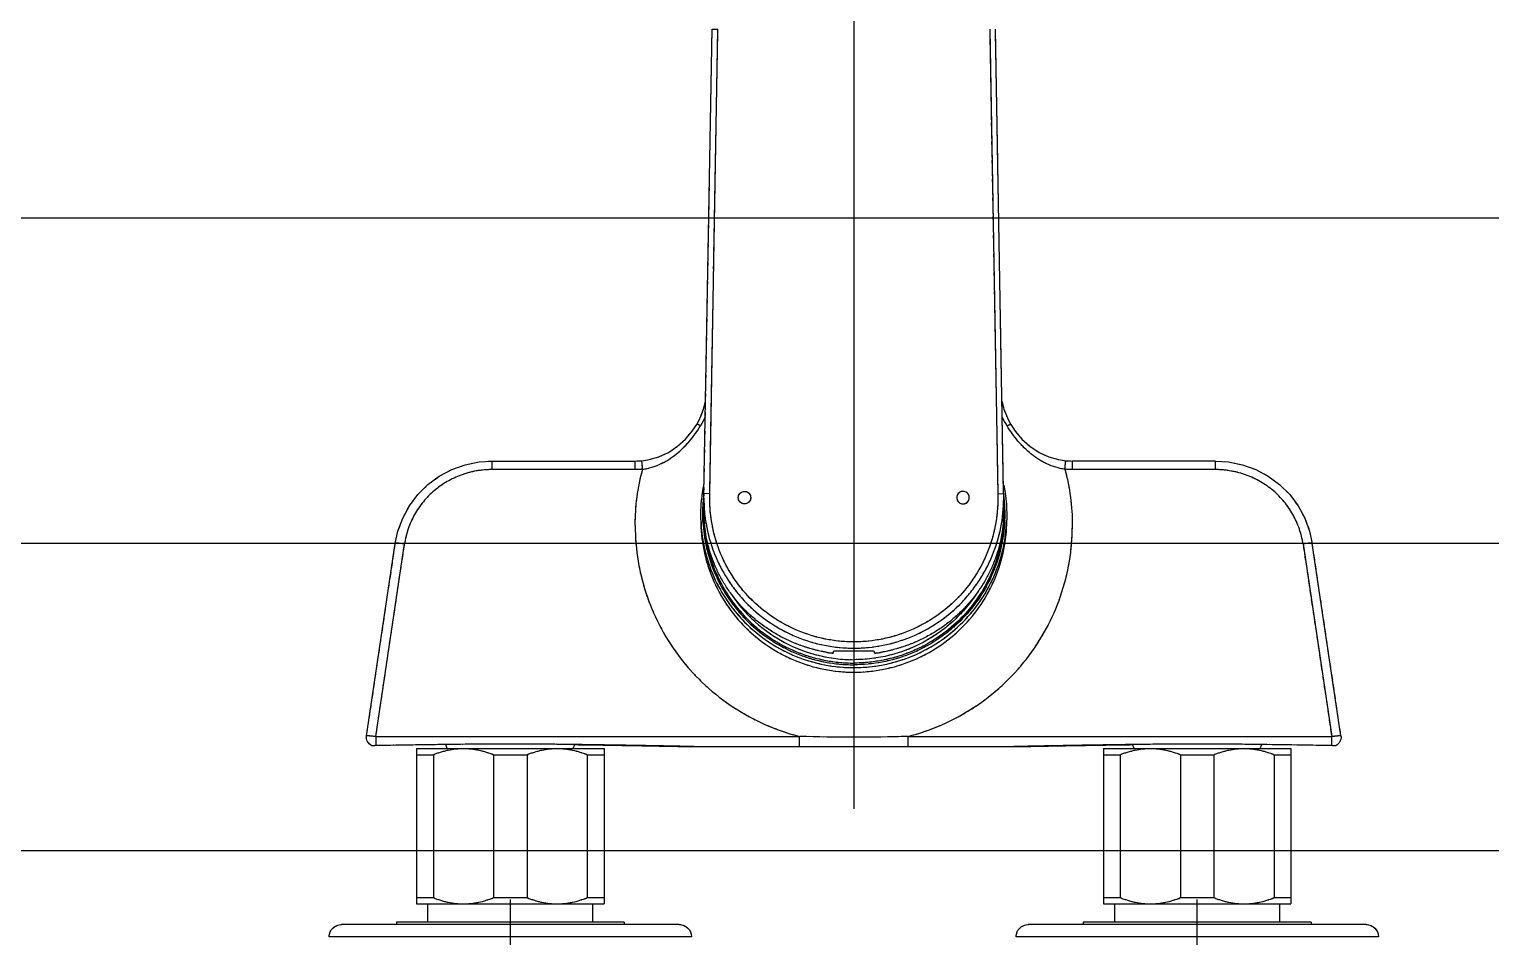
# Model space of a CAD drawing. Header units: millimetres. Extents: x 18456 to 179493, y -203649 to 469211.
# Drawn here: x 115042.1 to 115276.2, y 210078.6 to 210224 of the extents above; entities that cross this region are included whole.
import ezdxf

# ---------------------------------------------------------------- set-up
doc = ezdxf.new("R2010")
doc.units = ezdxf.units.MM
doc.linetypes.add('X-평면도(기본형)$0$HIDDENX2', pattern=[0.75, 0.5, -0.25])
doc.layers.add('X-평면도(기본형)$0$FUR', color=6, linetype='Continuous', true_color=0xff00ff)
doc.layers.add('X-평면도(기본형)$0$KITC', color=6, linetype='Continuous', true_color=0xff00ff)

# ---------------------------------------------------------------- blocks, each defined once
blk = doc.blocks.new('X-평면도(기본형)$0$SB1703 1500')
at = {"layer": 'X-평면도(기본형)$0$FUR', "color": 8, "true_color": 0x808080}
for p, q in [((38.04, 484.01), (38.04, 425.98)), ((40, 482.02), (40, 427.98)), ((70.23, 478.01), (101.06, 473.41)), ((68.66, 476.53), (70.14, 476.53)), ((70.14, 408.66), (70.14, 476.53)), ((100.97, 471.93), (70.14, 476.53)), ((40.4, 473.25), (40, 473.25)), ((40.4, 473.25), (40.4, 436.75)), ((40.4, 468.2), (43.31, 468.2)), ((43.31, 440), (43.31, 470)), ((68.21, 470), (43.31, 470)), ((44.31, 467.32), (44.31, 470)), ((67.21, 467.32), (67.21, 470)), ((68.21, 440), (68.21, 470)), ((67.21, 467.32), (44.31, 467.32)), ((68.21, 465.08), (68.84, 465.34)), ((44.31, 452.32), (44.31, 457.67)), ((67.21, 457.67), (44.31, 457.67)), ((67.21, 452.32), (67.21, 457.67)), ((112.88, 457.94), (114.25, 457.94)), ((112.88, 457.94), (112.88, 434.99)), ((114.25, 457.94), (114.25, 434.99)), ((67.21, 452.32), (44.31, 452.32)), ((68.21, 444.91), (68.84, 444.65)), ((67.21, 442.67), (44.31, 442.67)), ((44.31, 440), (44.31, 442.67)), ((67.21, 440), (67.21, 442.67)), ((40.4, 441.8), (43.31, 441.8)), ((68.21, 440), (43.31, 440)), ((40.4, 436.75), (40, 436.75)), ((114.25, 434.99), (112.88, 434.99)), ((68.51, 373.83), (68.51, 426.16)), ((108.25, 424), (106.17, 424)), ((108.24, 424.04), (108.22, 424.04)), ((108.25, 424.03), (108.24, 424.04)), ((108.28, 424.03), (108.25, 424.03)), ((108.34, 424.03), (108.28, 424.03)), ((108.36, 424.02), (108.34, 424.03)), ((109.01, 423.06), (109.04, 423.98)), ((109.04, 423.98), (183.45, 422.68)), ((183.43, 421.76), (109.01, 423.06)), ((70.14, 408.66), (68.51, 408.66)), ((83.72, 403.25), (83.53, 403.25)), ((81.62, 400.02), (81.62, 400)), ((81.62, 399.98), (81.62, 400)), ((83.53, 396.75), (83.72, 396.75)), ((68.51, 391.33), (70.14, 391.33)), ((70.14, 323.46), (70.14, 391.33)), ((109.01, 376.93), (183.43, 378.23)), ((109.01, 376.93), (109.04, 376.01)), ((109.04, 376.01), (183.45, 377.31)), ((183.45, 377.31), (183.43, 378.23)), ((108.25, 376), (106.17, 376)), ((108.24, 375.95), (108.22, 375.95)), ((108.25, 375.96), (108.24, 375.95)), ((108.28, 375.96), (108.25, 375.96)), ((38.04, 374.01), (38.04, 315.98)), ((40, 372.02), (40, 317.98)), ((40.4, 363.25), (40, 363.25)), ((40.4, 363.25), (40.4, 326.75)), ((112.88, 365), (114.25, 365)), ((112.88, 365), (112.88, 342.05)), ((114.25, 342.05), (114.25, 365)), ((40.4, 358.2), (43.31, 358.2)), ((43.31, 330), (43.31, 360)), ((68.21, 360), (43.31, 360)), ((44.31, 357.32), (44.31, 360)), ((67.21, 357.32), (67.21, 360)), ((68.21, 330), (68.21, 360)), ((67.21, 357.32), (44.31, 357.32)), ((68.21, 355.08), (68.84, 355.34)), ((44.31, 342.32), (44.31, 347.67)), ((67.21, 347.67), (44.31, 347.67)), ((67.21, 342.32), (67.21, 347.67)), ((67.21, 342.32), (44.31, 342.32)), ((114.25, 342.05), (112.88, 342.05)), ((68.21, 334.91), (68.84, 334.65)), ((44.31, 330), (44.31, 332.67)), ((67.21, 332.67), (44.31, 332.67)), ((67.21, 330), (67.21, 332.67)), ((40.4, 331.8), (43.31, 331.8)), ((68.21, 330), (43.31, 330)), ((70.14, 323.46), (100.97, 328.06)), ((40.4, 326.75), (40, 326.75)), ((70.23, 321.98), (101.06, 326.58)), ((70.14, 323.46), (68.66, 323.46))]:
    blk.add_line(p, q, dxfattribs=at)
at = {"layer": 'X-평면도(기본형)$0$FUR', "color": 8, "linetype": 'X-평면도(기본형)$0$HIDDENX2', "ltscale": 2, "true_color": 0x808080}
for p, q in [((38.04, 484.01), (38.04, 425.98)), ((40, 482.02), (40, 427.98)), ((70.23, 478.01), (101.06, 473.41)), ((68.66, 476.53), (70.14, 476.53)), ((70.14, 408.66), (70.14, 476.53)), ((100.97, 471.93), (70.14, 476.53)), ((40.4, 473.25), (40, 473.25)), ((40.4, 473.25), (40.4, 436.75)), ((40.4, 468.2), (43.31, 468.2)), ((43.31, 440), (43.31, 470)), ((68.21, 470), (43.31, 470)), ((44.31, 467.32), (44.31, 470)), ((67.21, 467.32), (67.21, 470)), ((68.21, 440), (68.21, 470)), ((67.21, 467.32), (44.31, 467.32)), ((68.21, 465.08), (68.84, 465.34)), ((44.31, 452.32), (44.31, 457.67)), ((67.21, 457.67), (44.31, 457.67)), ((67.21, 452.32), (67.21, 457.67)), ((112.88, 457.94), (112.88, 434.99)), ((112.88, 457.94), (114.25, 457.94)), ((114.25, 457.94), (114.25, 434.99)), ((-4, 455), (44, 455)), ((67.21, 452.32), (44.31, 452.32)), ((68.21, 444.91), (68.84, 444.65)), ((67.21, 442.67), (44.31, 442.67)), ((44.31, 440), (44.31, 442.67)), ((67.21, 440), (67.21, 442.67)), ((40.4, 441.8), (43.31, 441.8)), ((68.21, 440), (43.31, 440)), ((40.4, 436.75), (40, 436.75)), ((114.25, 434.99), (112.88, 434.99)), ((68.51, 373.83), (68.51, 426.16)), ((108.25, 424), (106.17, 424)), ((108.24, 424.04), (108.22, 424.04)), ((108.25, 424.03), (108.24, 424.04)), ((108.28, 424.03), (108.25, 424.03)), ((108.34, 424.03), (108.28, 424.03)), ((108.36, 424.02), (108.34, 424.03)), ((109.01, 423.06), (109.04, 423.98)), ((109.04, 423.98), (183.45, 422.68)), ((183.43, 421.76), (109.01, 423.06)), ((70.14, 408.66), (68.51, 408.66)), ((83.72, 403.25), (83.53, 403.25)), ((219, 400), (58.51, 400)), ((81.62, 400.02), (81.62, 400)), ((81.62, 399.98), (81.62, 400)), ((83.53, 396.75), (83.72, 396.75)), ((68.51, 391.33), (70.14, 391.33)), ((70.14, 323.46), (70.14, 391.33)), ((109.01, 376.93), (183.43, 378.23)), ((109.01, 376.93), (109.04, 376.01)), ((109.04, 376.01), (183.45, 377.31)), ((183.45, 377.31), (183.43, 378.23)), ((108.25, 376), (106.17, 376)), ((108.24, 375.95), (108.22, 375.95)), ((108.25, 375.96), (108.24, 375.95)), ((108.28, 375.96), (108.25, 375.96)), ((38.04, 374.01), (38.04, 315.98)), ((40, 372.02), (40, 317.98)), ((40.4, 363.25), (40, 363.25)), ((40.4, 363.25), (40.4, 326.75)), ((112.88, 365), (114.25, 365)), ((112.88, 365), (112.88, 342.05)), ((114.25, 342.05), (114.25, 365)), ((40.4, 358.2), (43.31, 358.2)), ((68.21, 360), (43.31, 360)), ((43.31, 330), (43.31, 360)), ((44.31, 357.32), (44.31, 360)), ((67.21, 357.32), (67.21, 360)), ((68.21, 330), (68.21, 360)), ((67.21, 357.32), (44.31, 357.32)), ((68.21, 355.08), (68.84, 355.34)), ((67.21, 347.67), (44.31, 347.67)), ((44.31, 342.32), (44.31, 347.67)), ((67.21, 342.32), (67.21, 347.67)), ((-4, 345), (44, 345)), ((67.21, 342.32), (44.31, 342.32)), ((114.25, 342.05), (112.88, 342.05)), ((68.21, 334.91), (68.84, 334.65)), ((67.21, 332.67), (44.31, 332.67)), ((44.31, 330), (44.31, 332.67)), ((67.21, 330), (67.21, 332.67)), ((40.4, 331.8), (43.31, 331.8)), ((68.21, 330), (43.31, 330)), ((70.14, 323.46), (100.97, 328.06)), ((40.4, 326.75), (40, 326.75)), ((70.23, 321.98), (101.06, 326.58)), ((70.14, 323.46), (68.66, 323.46))]:
    blk.add_line(p, q, dxfattribs=at)
at = {"layer": 'X-평면도(기본형)$0$FUR', "color": 1, "true_color": 0xff0000}
for p, q in [((-4, 455), (44, 455)), ((219, 400), (58.51, 400)), ((-4, 345), (44, 345))]:
    blk.add_line(p, q, dxfattribs=at)
at = {"layer": 'X-평면도(기본형)$0$FUR', "color": 8, "true_color": 0x808080}
for points in [[(114.25, 457.94), (114.12, 459.99), (113.66, 462.23), (112.89, 464.37), (111.82, 466.37), (110.47, 468.19), (108.88, 469.8), (107.08, 471.15), (105.1, 472.22), (103, 472.99), (101.06, 473.41)], [(114.3, 433.94), (114.28, 434.22), (114.26, 434.72), (114.25, 434.99)], [(120.12, 425.14), (119.05, 425.85), (117.77, 426.92), (116.61, 428.21), (115.64, 429.66), (114.92, 431.21), (114.48, 432.76), (114.3, 433.94)], [(123.82, 423.73), (122.56, 424.04), (121.17, 424.59), (120.12, 425.14)], [(114.3, 366.05), (114.48, 367.23), (114.92, 368.78), (115.64, 370.33), (116.61, 371.78), (117.77, 373.07), (119.05, 374.14), (120.12, 374.85)], [(120.12, 374.85), (121.17, 375.41), (122.56, 375.95), (123.82, 376.27)], [(114.25, 365), (114.26, 365.27), (114.28, 365.77), (114.3, 366.05)], [(101.06, 326.58), (103, 327), (105.1, 327.77), (107.08, 328.84), (108.88, 330.19), (110.47, 331.8), (111.82, 333.62), (112.89, 335.62), (113.66, 337.77), (114.12, 340), (114.25, 342.05)]]:
    blk.add_lwpolyline(points, dxfattribs=at)
at = {"layer": 'X-평면도(기본형)$0$FUR', "color": 8, "linetype": 'X-평면도(기본형)$0$HIDDENX2', "ltscale": 2, "true_color": 0x808080}
for points in [[(114.25, 457.94), (114.12, 459.99), (113.66, 462.23), (112.89, 464.37), (111.82, 466.37), (110.47, 468.19), (108.88, 469.8), (107.08, 471.15), (105.1, 472.22), (103, 472.99), (101.06, 473.41)], [(114.3, 433.94), (114.28, 434.22), (114.26, 434.72), (114.25, 434.99)], [(120.12, 425.14), (119.05, 425.85), (117.77, 426.92), (116.61, 428.21), (115.64, 429.66), (114.92, 431.21), (114.48, 432.76), (114.3, 433.94)], [(123.82, 423.73), (122.56, 424.04), (121.17, 424.59), (120.12, 425.14)], [(114.3, 366.05), (114.48, 367.23), (114.92, 368.78), (115.64, 370.33), (116.61, 371.78), (117.77, 373.07), (119.05, 374.14), (120.12, 374.85)], [(120.12, 374.85), (121.17, 375.41), (122.56, 375.95), (123.82, 376.27)], [(114.25, 365), (114.26, 365.27), (114.28, 365.77), (114.3, 366.05)], [(101.06, 326.58), (103, 327), (105.1, 327.77), (107.08, 328.84), (108.88, 330.19), (110.47, 331.8), (111.82, 333.62), (112.89, 335.62), (113.66, 337.77), (114.12, 340), (114.25, 342.05)]]:
    blk.add_lwpolyline(points, dxfattribs=at)
at = {"layer": 'X-평면도(기본형)$0$FUR', "color": 8, "true_color": 0x808080}
for centre, radius, start, end in [((38, 482.02), 2, 0, 88.8691), ((70.01, 476.53), 1.5, 81.535, 154.6019), ((103.92, 400.25), 34.74, 74.9548, 89.9993), ((125.99, 434.99), 13.1, 180.0024, 185.183), ((38, 427.98), 2, 271.1309, 0), ((105.84, 400.21), 23.82, 93.8842, 94.302), ((105.71, 400.16), 24.01, 88.879, 93.5398), ((105.84, 400.18), 23.86, 91.4654, 93.8837), ((106.15, 402), 21.99, 89.9408, 95.0087), ((105.57, 400.22), 24.27, 90.0005, 91.7183), ((105.84, 400.16), 23.88, 89.1961, 91.4655), ((105.56, 400.14), 24.35, 81.6637, 89.9935), ((105.71, 400.18), 23.99, 84.6353, 88.8787), ((105.84, 400.18), 23.86, 85.5445, 89.1964), ((105.71, 400.18), 23.99, 83.9839, 84.6337), ((108.27, 399.7), 24.29, 89.8188, 89.9821), ((108.27, 399.64), 24.35, 88.1849, 89.8181), ((105.7, 400.16), 24.01, 82.0366, 83.651), ((105.57, 400.19), 24.31, 78.633, 81.6583), ((129.24, 440.11), 18.16, 239.0607, 244.1807), ((346.78, 400), 276.78, 178.2057, 181.7943), ((105.84, 399.78), 23.82, 265.698, 266.1158), ((105.84, 399.81), 23.86, 266.1163, 268.5349), ((105.71, 399.83), 24.01, 266.4602, 271.1047), ((105.57, 399.77), 24.27, 268.2817, 269.9995), ((105.84, 399.84), 23.88, 268.5348, 270.7875), ((105.56, 399.85), 24.35, 270.0065, 278.3363), ((105.84, 399.81), 23.86, 270.7872, 274.4577), ((105.71, 399.81), 23.99, 271.1049, 275.3647), ((105.71, 399.81), 23.99, 275.3663, 276.0161), ((108.27, 400.29), 24.29, 270.0177, 270.1813), ((105.71, 399.82), 24, 276.1537, 276.3177), ((108.27, 400.35), 24.35, 270.1819, 271.8151), ((105.7, 399.83), 24.01, 276.3178, 277.9628), ((105.57, 399.81), 24.31, 278.3417, 281.367), ((129.39, 359.61), 18.46, 115.8632, 120.8969), ((38, 372.02), 2, 0, 88.8691), ((103.92, 399.74), 34.74, 270.0003, 285.0452), ((125.99, 365), 13.1, 174.817, 179.9976), ((70.01, 323.46), 1.5, 205.3981, 278.465), ((38, 317.98), 2, 271.1309, 0)]:
    blk.add_arc(centre, radius, start, end, dxfattribs=at)
at = {"layer": 'X-평면도(기본형)$0$FUR', "color": 8, "linetype": 'X-평면도(기본형)$0$HIDDENX2', "ltscale": 2, "true_color": 0x808080}
for centre, radius, start, end in [((38, 482.02), 2, 0, 88.8691), ((70.01, 476.53), 1.5, 81.535, 154.6019), ((103.92, 400.25), 34.74, 74.9548, 89.9993), ((125.99, 434.99), 13.1, 180.0024, 185.183), ((38, 427.98), 2, 271.1309, 0), ((105.84, 400.21), 23.82, 93.8842, 94.302), ((105.71, 400.16), 24.01, 88.879, 93.5398), ((105.84, 400.18), 23.86, 91.4654, 93.8837), ((106.15, 402), 21.99, 89.9408, 95.0087), ((105.57, 400.22), 24.27, 90.0005, 91.7183), ((105.84, 400.16), 23.88, 89.1961, 91.4655), ((105.56, 400.14), 24.35, 81.6637, 89.9935), ((105.71, 400.18), 23.99, 84.6353, 88.8787), ((105.84, 400.18), 23.86, 85.5445, 89.1964), ((105.71, 400.18), 23.99, 83.9839, 84.6337), ((108.27, 399.7), 24.29, 89.8188, 89.9821), ((108.27, 399.64), 24.35, 88.1849, 89.8181), ((105.7, 400.16), 24.01, 82.0366, 83.651), ((105.57, 400.19), 24.31, 78.633, 81.6583), ((129.24, 440.11), 18.16, 239.0607, 244.1807), ((346.78, 400), 276.78, 178.2057, 181.7943), ((105.84, 399.78), 23.82, 265.698, 266.1158), ((105.84, 399.81), 23.86, 266.1163, 268.5349), ((105.71, 399.83), 24.01, 266.4602, 271.1047), ((105.57, 399.77), 24.27, 268.2817, 269.9995), ((105.84, 399.84), 23.88, 268.5348, 270.7875), ((105.56, 399.85), 24.35, 270.0065, 278.3363), ((105.84, 399.81), 23.86, 270.7872, 274.4577), ((105.71, 399.81), 23.99, 271.1049, 275.3647), ((105.71, 399.81), 23.99, 275.3663, 276.0161), ((108.27, 400.29), 24.29, 270.0177, 270.1813), ((105.71, 399.82), 24, 276.1537, 276.3177), ((108.27, 400.35), 24.35, 270.1819, 271.8151), ((105.7, 399.83), 24.01, 276.3178, 277.9628), ((105.57, 399.81), 24.31, 278.3417, 281.367), ((129.39, 359.61), 18.46, 115.8632, 120.8969), ((38, 372.02), 2, 0, 88.8691), ((103.92, 399.74), 34.74, 270.0003, 285.0452), ((125.99, 365), 13.1, 174.817, 179.9976), ((70.01, 323.46), 1.5, 205.3981, 278.465), ((38, 317.98), 2, 271.1309, 0)]:
    blk.add_arc(centre, radius, start, end, dxfattribs=at)
for points, degree in [([(51.85, 400), (51.85, 565.65), (51.85, 731.31)], 2), ([(101.1, 400), (101.1, 524.77), (101.1, 624.55), (101.1, 724.32)], 3), ([(153.19, 400), (153.19, 531.33), (153.19, 662.66)], 2), ([(51.85, 68.69), (51.85, 234.35), (51.85, 400)], 2), ([(101.1, 75.68), (101.1, 175.45), (101.1, 275.23), (101.1, 400)], 3), ([(153.19, 137.34), (153.19, 268.67), (153.19, 400)], 2)]:
    blk.add_open_spline(points, degree=degree, dxfattribs=at)
at = {"layer": 'X-평면도(기본형)$0$FUR'}
for points in [[(51.85, 400), (51.85, 565.65), (51.85, 731.31)], [(51.85, 68.69), (51.85, 234.35), (51.85, 400)]]:
    blk.add_open_spline(points, degree=2, dxfattribs=at)
at = {"layer": 'X-평면도(기본형)$0$FUR', "color": 8, "true_color": 0x808080}
for points, degree in [([(101.1, 400), (101.1, 524.77), (101.1, 624.55), (101.1, 724.32)], 3), ([(153.19, 400), (153.19, 531.33), (153.19, 662.66)], 2), ([(101.1, 75.68), (101.1, 175.45), (101.1, 275.23), (101.1, 400)], 3), ([(153.19, 137.34), (153.19, 268.67), (153.19, 400)], 2)]:
    blk.add_open_spline(points, degree=degree, dxfattribs=at)
at = {"layer": 'X-평면도(기본형)$0$FUR', "color": 8, "linetype": 'X-평면도(기본형)$0$HIDDENX2', "ltscale": 2, "true_color": 0x808080}
for points, knots in [([(70.14, 476.53), (70.17, 476.71), (70.2, 476.99), (70.24, 477.33), (70.26, 477.56), (70.26, 477.74), (70.26, 477.88), (70.26, 477.96), (70.24, 478.01), (70.23, 478.01)], [0, 0, 0, 0, 0.568201, 0.824412, 1.049112, 1.233893, 1.372132, 1.459522, 1.497349, 1.497349, 1.497349, 1.497349]), ([(68.66, 476.53), (68.7, 474.4), (68.77, 470.16), (68.86, 463.79), (68.92, 457.42), (68.91, 451.05), (68.85, 445.74), (68.79, 441.5), (68.74, 438.31), (68.69, 435.13), (68.64, 432.48), (68.6, 430.36), (68.57, 428.77), (68.54, 427.44), (68.52, 426.52), (68.51, 426), (68.51, 425.75), (68.51, 425.63)], [0, 0, 0, 0, 6.367652, 12.737127, 19.107433, 25.477974, 31.848136, 35.032893, 38.217304, 41.401189, 44.584134, 46.174935, 47.764808, 49.352404, 50.143431, 50.53613, 50.903176, 50.903176, 50.903176, 50.903176]), ([(68.65, 477.17), (68.65, 477.17), (68.65, 477.15), (68.65, 477.11), (68.65, 477.05), (68.65, 476.97), (68.65, 476.88), (68.65, 476.73), (68.66, 476.61), (68.66, 476.53)], [0, 0, 0, 0, 0.015036, 0.0531775, 0.1131046, 0.1927089, 0.2891745, 0.3990522, 0.6432667, 0.6432667, 0.6432667, 0.6432667]), ([(101.06, 473.41), (101.07, 473.41), (101.08, 473.36), (101.09, 473.28), (101.09, 473.14), (101.08, 472.96), (101.07, 472.74), (101.03, 472.39), (100.99, 472.12), (100.97, 471.93)], [0, 0, 0, 0, 0.03786, 0.125256, 0.26348, 0.448233, 0.672908, 0.929106, 1.497331, 1.497331, 1.497331, 1.497331]), ([(100.97, 471.93), (101.79, 471.82), (103.42, 471.41), (105.7, 470.39), (107.78, 468.97), (109.57, 467.21), (111.01, 465.15), (112.07, 462.87), (112.73, 460.45), (112.88, 458.77), (112.88, 457.94)], [0, 0, 0, 0, 2.49441, 4.989949, 7.487258, 9.985633, 12.485828, 14.987538, 17.490604, 19.994407, 19.994407, 19.994407, 19.994407]), ([(43.31, 462.5), (43.31, 463.32), (43.49, 464.97), (44, 466.55), (44.31, 467.32)], [0, 0, 0, 0, 2.461421, 4.947491, 4.947491, 4.947491, 4.947491]), ([(68.21, 462.5), (68.21, 463.32), (68.02, 464.97), (67.52, 466.55), (67.21, 467.32)], [0, 0, 0, 0, 2.461421, 4.947491, 4.947491, 4.947491, 4.947491]), ([(44.31, 457.67), (44, 458.44), (43.49, 460.02), (43.31, 461.68), (43.31, 462.5)], [0, 0, 0, 0, 2.48607, 4.947491, 4.947491, 4.947491, 4.947491]), ([(67.21, 457.67), (67.52, 458.44), (68.02, 460.02), (68.21, 461.68), (68.21, 462.5)], [0, 0, 0, 0, 2.48607, 4.947491, 4.947491, 4.947491, 4.947491]), ([(43.31, 447.5), (43.31, 448.32), (43.49, 449.97), (44, 451.55), (44.31, 452.32)], [0, 0, 0, 0, 2.461421, 4.947491, 4.947491, 4.947491, 4.947491]), ([(68.21, 447.5), (68.21, 448.32), (68.02, 449.97), (67.52, 451.55), (67.21, 452.32)], [0, 0, 0, 0, 2.461421, 4.947491, 4.947491, 4.947491, 4.947491]), ([(44.31, 442.67), (44, 443.44), (43.49, 445.02), (43.31, 446.68), (43.31, 447.5)], [0, 0, 0, 0, 2.48607, 4.947491, 4.947491, 4.947491, 4.947491]), ([(67.21, 442.67), (67.52, 443.44), (68.02, 445.02), (68.21, 446.68), (68.21, 447.5)], [0, 0, 0, 0, 2.48607, 4.947491, 4.947491, 4.947491, 4.947491]), ([(68.51, 426.16), (68.51, 426.34), (68.52, 426.72), (68.53, 427.48), (68.55, 428.44), (68.57, 429.59), (68.6, 431.14), (68.64, 433.07), (68.69, 436.16), (68.76, 440.02), (68.8, 443.11), (68.82, 444.66)], [0, 0, 0, 0, 0.546987, 1.121473, 2.275907, 3.432581, 4.590168, 6.906656, 9.224058, 13.860197, 18.497289, 18.497289, 18.497289, 18.497289]), ([(70.14, 408.66), (70.61, 410.53), (71.87, 414.18), (74.63, 419.27), (78.18, 423.84), (82.44, 427.76), (87.27, 430.93), (92.56, 433.26), (98.16, 434.68), (102, 435), (103.92, 435)], [0, 0, 0, 0, 5.768758, 11.534609, 17.297288, 23.056356, 28.811926, 34.564486, 40.314695, 46.063974, 46.063974, 46.063974, 46.063974]), ([(112.94, 433.8), (113.03, 433.81), (113.2, 433.83), (113.46, 433.85), (113.69, 433.88), (113.9, 433.9), (114.04, 433.91), (114.14, 433.92), (114.2, 433.93), (114.24, 433.93), (114.27, 433.93), (114.29, 433.94), (114.3, 433.94), (114.3, 433.94)], [0, 0, 0, 0, 0.273217, 0.532826, 0.769475, 0.975368, 1.14335, 1.211288, 1.267678, 1.312067, 1.34408, 1.363394, 1.369953, 1.369953, 1.369953, 1.369953]), ([(112.94, 433.8), (113.07, 432.82), (113.66, 430.88), (115.29, 428.35), (117.41, 426.22), (119.05, 425.05), (119.91, 424.54)], [0, 0, 0, 0, 2.995234, 5.962575, 8.948624, 11.959552, 11.959552, 11.959552, 11.959552]), ([(104.83, 375.5), (103.24, 375.5), (100.04, 375.81), (95.43, 377.22), (91.19, 379.49), (87.46, 382.56), (84.41, 386.3), (82.14, 390.56), (80.74, 395.19), (80.27, 400), (80.74, 404.81), (82.14, 409.43), (84.41, 413.69), (87.46, 417.43), (91.19, 420.5), (95.43, 422.78), (100.04, 424.18), (103.24, 424.5), (104.83, 424.5)], [0, 0, 0, 0, 4.78487, 9.570829, 14.35947, 19.151397, 23.946887, 28.745668, 33.546969, 38.34963, 43.152292, 47.953593, 52.752373, 57.547863, 62.33979, 67.128432, 71.91439, 76.699261, 76.699261, 76.699261, 76.699261]), ([(81.16, 400), (81.16, 401.57), (81.46, 404.72), (82.81, 409.26), (84.99, 413.46), (87.94, 417.16), (91.54, 420.23), (95.66, 422.55), (100.14, 424.04), (103.27, 424.44), (104.84, 424.48)], [0, 0, 0, 0, 4.711864, 9.422158, 14.130232, 18.835149, 23.536638, 28.234907, 32.930521, 37.625297, 37.625297, 37.625297, 37.625297]), ([(104.22, 424.12), (102.72, 424.03), (99.71, 423.56), (95.42, 422.01), (91.49, 419.68), (88.06, 416.66), (85.26, 413.05), (83.19, 408.97), (81.91, 404.57), (81.62, 401.53), (81.62, 400.02)], [0, 0, 0, 0, 4.534468, 9.070496, 13.609024, 18.150638, 22.695488, 27.243318, 31.793162, 36.344534, 36.344534, 36.344534, 36.344534]), ([(104.05, 423.97), (102.56, 423.86), (99.6, 423.35), (95.39, 421.78), (91.54, 419.45), (88.18, 416.44), (85.44, 412.86), (83.42, 408.83), (82.17, 404.49), (81.89, 401.49), (81.89, 400)], [0, 0, 0, 0, 4.472305, 8.9462, 13.422582, 17.901999, 22.384578, 26.87006, 31.357491, 35.846385, 35.846385, 35.846385, 35.846385]), ([(84.28, 400), (84.28, 401.56), (84.59, 404.71), (85.95, 409.24), (88.18, 413.42), (90.68, 416.48), (93.02, 418.58), (94.91, 419.99), (96.93, 421.2), (99.78, 422.54), (103.56, 423.69), (106.7, 424), (108.27, 424)], [0, 0, 0, 0, 4.701618, 9.409184, 14.122014, 18.814818, 21.173466, 23.537071, 25.884742, 28.237034, 32.95025, 37.657437, 37.657437, 37.657437, 37.657437]), ([(119.91, 424.54), (119.95, 424.62), (120.01, 424.76), (120.09, 424.94), (120.12, 425.05), (120.13, 425.13), (120.12, 425.14)], [0, 0, 0, 0, 0.2622174, 0.4622496, 0.590226, 0.6459587, 0.6459587, 0.6459587, 0.6459587]), ([(109.01, 423.06), (107.48, 423.1), (104.39, 422.9), (99.91, 421.67), (95.78, 419.57), (92.14, 416.69), (89.17, 413.12), (86.97, 409.04), (85.59, 404.61), (85.28, 401.53), (85.28, 400)], [0, 0, 0, 0, 4.611134, 9.220934, 13.829251, 18.436203, 23.042808, 27.650462, 32.259919, 36.870755, 36.870755, 36.870755, 36.870755]), ([(92.82, 419.55), (91.23, 418.48), (88.31, 415.94), (84.98, 411.19), (82.9, 405.77), (82.43, 401.91), (82.43, 400)], [0, 0, 0, 0, 5.741803, 11.488886, 17.240286, 22.994386, 22.994386, 22.994386, 22.994386]), ([(107.39, 417.5), (107.39, 417.61), (107.43, 417.84), (107.61, 418.15), (107.88, 418.38), (108.21, 418.5), (108.57, 418.5), (108.9, 418.38), (109.18, 418.15), (109.36, 417.85), (109.4, 417.61), (109.4, 417.5)], [0, 0, 0, 0, 0.345337, 0.690586, 1.037828, 1.384687, 1.734468, 2.084365, 2.433608, 2.784478, 3.131433, 3.131433, 3.131433, 3.131433]), ([(109.4, 417.5), (109.4, 417.38), (109.36, 417.15), (109.19, 416.84), (108.92, 416.61), (108.58, 416.49), (108.23, 416.49), (107.89, 416.61), (107.61, 416.84), (107.44, 417.15), (107.39, 417.38), (107.39, 417.5)], [0, 0, 0, 0, 0.344508, 0.689833, 1.037431, 1.384595, 1.734579, 2.084673, 2.434118, 2.785047, 3.131431, 3.131431, 3.131431, 3.131431]), ([(83.53, 403.25), (83.52, 403.25), (83.51, 403.28), (83.5, 403.33), (83.5, 403.42), (83.5, 403.59), (83.53, 403.87), (83.56, 404.11), (83.58, 404.25)], [0, 0, 0, 0, 0.024284, 0.079277, 0.167332, 0.286884, 0.609654, 1.01224, 1.01224, 1.01224, 1.01224]), ([(83.72, 403.25), (83.75, 403.25), (83.77, 403.18), (83.79, 403.1), (83.81, 402.93), (83.81, 402.66), (83.81, 402.26), (83.8, 401.78), (83.79, 401.22), (83.79, 400.62), (83.78, 400.21), (83.78, 400)], [0, 0, 0, 0, 0.078212, 0.157623, 0.265932, 0.566544, 0.970327, 1.46228, 2.023808, 2.634077, 3.268556, 3.268556, 3.268556, 3.268556]), ([(104.84, 375.51), (103.27, 375.55), (100.14, 375.95), (95.66, 377.44), (91.54, 379.76), (87.94, 382.83), (84.99, 386.53), (82.81, 390.73), (81.46, 395.28), (81.16, 398.42), (81.16, 400)], [0, 0, 0, 0, 4.694775, 9.39039, 14.088659, 18.790148, 23.495065, 28.203139, 32.913433, 37.625297, 37.625297, 37.625297, 37.625297]), ([(104.22, 375.87), (102.72, 375.96), (99.71, 376.43), (95.42, 377.98), (91.49, 380.31), (88.06, 383.33), (85.26, 386.95), (83.19, 391.02), (81.91, 395.42), (81.62, 398.46), (81.62, 399.98)], [0, 0, 0, 0, 4.534468, 9.070496, 13.609024, 18.150638, 22.695488, 27.243318, 31.793162, 36.344534, 36.344534, 36.344534, 36.344534]), ([(104.05, 376.02), (102.56, 376.13), (99.6, 376.64), (95.39, 378.21), (91.54, 380.54), (88.18, 383.55), (85.44, 387.13), (83.42, 391.16), (82.17, 395.5), (81.89, 398.5), (81.89, 400)], [0, 0, 0, 0, 4.472305, 8.9462, 13.422582, 17.901999, 22.384578, 26.87006, 31.357491, 35.846385, 35.846385, 35.846385, 35.846385]), ([(92.85, 380.42), (91.26, 381.49), (88.33, 384.03), (84.99, 388.79), (82.9, 394.22), (82.43, 398.07), (82.43, 400)], [0, 0, 0, 0, 5.752066, 11.509432, 17.271137, 23.035554, 23.035554, 23.035554, 23.035554]), ([(83.78, 400), (83.78, 399.78), (83.79, 399.37), (83.79, 398.77), (83.8, 398.21), (83.81, 397.73), (83.81, 397.33), (83.81, 397.06), (83.79, 396.89), (83.77, 396.81), (83.75, 396.75), (83.72, 396.75)], [0, 0, 0, 0, 0.634492, 1.244718, 1.806206, 2.298207, 2.702059, 3.002558, 3.110803, 3.19023, 3.268525, 3.268525, 3.268525, 3.268525]), ([(108.27, 376), (106.7, 375.99), (103.56, 376.3), (99.78, 377.45), (96.93, 378.79), (94.91, 380), (93.02, 381.41), (90.68, 383.52), (88.18, 386.57), (85.95, 390.75), (84.59, 395.28), (84.28, 398.43), (84.28, 400)], [0, 0, 0, 0, 4.707177, 9.420384, 11.77267, 14.120337, 16.483938, 18.842581, 23.535376, 28.248196, 32.955753, 37.657362, 37.657362, 37.657362, 37.657362]), ([(85.28, 400), (85.28, 398.46), (85.59, 395.38), (86.97, 390.95), (89.17, 386.87), (92.14, 383.3), (95.78, 380.42), (99.91, 378.32), (104.39, 377.09), (107.48, 376.89), (109.01, 376.93)], [0, 0, 0, 0, 4.611034, 9.220656, 13.828342, 18.434968, 23.041851, 27.650181, 32.259932, 36.871018, 36.871018, 36.871018, 36.871018]), ([(83.5, 396.66), (83.5, 396.69), (83.51, 396.71), (83.52, 396.75), (83.53, 396.75)], [0, 0, 0, 0, 0.06102711, 0.0873957, 0.0873957, 0.0873957, 0.0873957]), ([(83.58, 395.75), (83.55, 395.93), (83.52, 396.19), (83.5, 396.5), (83.5, 396.62), (83.5, 396.66)], [0, 0, 0, 0, 0.5674871, 0.7786588, 0.9245816, 0.9245816, 0.9245816, 0.9245816]), ([(103.92, 365), (102, 365), (98.16, 365.31), (92.56, 366.74), (87.27, 369.06), (82.44, 372.23), (78.18, 376.15), (74.63, 380.72), (71.87, 385.81), (70.61, 389.47), (70.14, 391.33)], [0, 0, 0, 0, 5.749252, 11.499433, 17.251966, 23.007508, 28.76655, 34.529201, 40.295025, 46.063755, 46.063755, 46.063755, 46.063755]), ([(109.4, 382.5), (109.4, 382.61), (109.36, 382.84), (109.19, 383.15), (108.92, 383.38), (108.58, 383.5), (108.23, 383.5), (107.89, 383.38), (107.61, 383.15), (107.44, 382.85), (107.39, 382.61), (107.39, 382.5)], [0, 0, 0, 0, 0.344508, 0.689833, 1.037431, 1.384595, 1.734579, 2.084673, 2.434118, 2.785047, 3.131431, 3.131431, 3.131431, 3.131431]), ([(107.39, 382.5), (107.39, 382.38), (107.43, 382.15), (107.61, 381.84), (107.88, 381.61), (108.21, 381.49), (108.57, 381.49), (108.9, 381.61), (109.18, 381.84), (109.36, 382.15), (109.4, 382.38), (109.4, 382.5)], [0, 0, 0, 0, 0.345337, 0.690586, 1.037828, 1.384687, 1.734468, 2.084365, 2.433608, 2.784478, 3.131433, 3.131433, 3.131433, 3.131433]), ([(106.17, 376), (106, 376), (105.35, 376), (104.7, 376.04), (104.23, 376.08)], [0, 0, 0, 0, 0.502821, 1.9451, 1.9451, 1.9451, 1.9451]), ([(112.94, 366.19), (113.07, 367.18), (113.66, 369.11), (115.29, 371.64), (117.41, 373.77), (119.05, 374.94), (119.91, 375.45)], [0, 0, 0, 0, 2.995246, 5.962586, 8.94863, 11.959552, 11.959552, 11.959552, 11.959552]), ([(119.91, 375.45), (119.95, 375.37), (120.01, 375.24), (120.09, 375.05), (120.12, 374.94), (120.13, 374.86), (120.12, 374.85)], [0, 0, 0, 0, 0.2622116, 0.4622427, 0.590226, 0.6459699, 0.6459699, 0.6459699, 0.6459699]), ([(68.51, 374.36), (68.51, 374.24), (68.51, 373.99), (68.52, 373.47), (68.54, 372.55), (68.57, 371.22), (68.6, 369.63), (68.64, 367.51), (68.69, 364.86), (68.74, 361.68), (68.79, 358.49), (68.85, 354.25), (68.91, 348.94), (68.92, 342.57), (68.86, 336.2), (68.77, 329.83), (68.7, 325.59), (68.66, 323.46)], [0, 0, 0, 0, 0.36707, 0.759769, 1.550796, 3.138391, 4.728263, 6.319064, 9.502007, 12.68589, 15.8703, 19.055056, 25.425214, 31.795752, 38.166055, 44.535527, 50.903176, 50.903176, 50.903176, 50.903176]), ([(68.82, 355.33), (68.8, 356.88), (68.76, 359.97), (68.69, 363.83), (68.64, 366.92), (68.6, 368.85), (68.57, 370.4), (68.55, 371.55), (68.53, 372.51), (68.52, 373.27), (68.51, 373.65), (68.51, 373.83)], [0, 0, 0, 0, 4.637095, 9.273237, 11.590641, 13.907131, 15.064719, 16.221394, 17.375828, 17.950315, 18.497285, 18.497285, 18.497285, 18.497285]), ([(112.94, 366.19), (113.03, 366.18), (113.2, 366.16), (113.46, 366.14), (113.69, 366.12), (113.9, 366.1), (114.04, 366.08), (114.14, 366.07), (114.2, 366.07), (114.24, 366.06), (114.27, 366.06), (114.29, 366.05), (114.3, 366.05), (114.3, 366.05)], [0, 0, 0, 0, 0.273217, 0.532826, 0.769475, 0.975368, 1.14335, 1.211288, 1.267677, 1.312067, 1.34408, 1.363393, 1.369953, 1.369953, 1.369953, 1.369953]), ([(43.31, 352.5), (43.31, 353.32), (43.49, 354.97), (44, 356.55), (44.31, 357.32)], [0, 0, 0, 0, 2.461421, 4.947491, 4.947491, 4.947491, 4.947491]), ([(68.21, 352.5), (68.21, 353.32), (68.02, 354.97), (67.52, 356.55), (67.21, 357.32)], [0, 0, 0, 0, 2.461421, 4.947491, 4.947491, 4.947491, 4.947491]), ([(44.31, 347.67), (44, 348.44), (43.49, 350.02), (43.31, 351.68), (43.31, 352.5)], [0, 0, 0, 0, 2.48607, 4.947491, 4.947491, 4.947491, 4.947491]), ([(67.21, 347.67), (67.52, 348.44), (68.02, 350.02), (68.21, 351.68), (68.21, 352.5)], [0, 0, 0, 0, 2.48607, 4.947491, 4.947491, 4.947491, 4.947491]), ([(43.31, 337.5), (43.31, 338.32), (43.49, 339.97), (44, 341.55), (44.31, 342.32)], [0, 0, 0, 0, 2.461421, 4.947491, 4.947491, 4.947491, 4.947491]), ([(68.21, 337.5), (68.21, 338.32), (68.02, 339.97), (67.52, 341.55), (67.21, 342.32)], [0, 0, 0, 0, 2.461421, 4.947491, 4.947491, 4.947491, 4.947491]), ([(112.88, 342.05), (112.88, 341.22), (112.74, 339.54), (112.08, 337.11), (111.02, 334.84), (109.57, 332.78), (107.78, 331.02), (105.71, 329.6), (103.42, 328.58), (101.79, 328.18), (100.97, 328.06)], [0, 0, 0, 0, 2.5041, 5.007538, 7.509948, 10.010882, 12.510105, 15.007653, 17.503712, 19.998708, 19.998708, 19.998708, 19.998708]), ([(44.31, 332.67), (44, 333.44), (43.49, 335.02), (43.31, 336.68), (43.31, 337.5)], [0, 0, 0, 0, 2.48607, 4.947491, 4.947491, 4.947491, 4.947491]), ([(67.21, 332.67), (67.52, 333.44), (68.02, 335.02), (68.21, 336.68), (68.21, 337.5)], [0, 0, 0, 0, 2.48607, 4.947491, 4.947491, 4.947491, 4.947491]), ([(100.97, 328.06), (100.99, 327.87), (101.03, 327.6), (101.07, 327.25), (101.08, 327.03), (101.09, 326.85), (101.09, 326.71), (101.08, 326.63), (101.07, 326.58), (101.06, 326.58)], [0, 0, 0, 0, 0.568084, 0.824225, 1.048911, 1.233719, 1.372005, 1.459451, 1.497328, 1.497328, 1.497328, 1.497328]), ([(68.66, 323.46), (68.66, 323.38), (68.65, 323.26), (68.65, 323.11), (68.65, 323.02), (68.65, 322.94), (68.65, 322.88), (68.65, 322.84), (68.65, 322.83), (68.65, 322.82)], [0, 0, 0, 0, 0.2442193, 0.3540981, 0.4505641, 0.5301677, 0.5900933, 0.628233, 0.6432671, 0.6432671, 0.6432671, 0.6432671]), ([(70.23, 321.98), (70.24, 321.98), (70.26, 322.03), (70.26, 322.11), (70.26, 322.25), (70.26, 322.43), (70.24, 322.66), (70.2, 323), (70.17, 323.28), (70.14, 323.46)], [0, 0, 0, 0, 0.037828, 0.125217, 0.263457, 0.448237, 0.672937, 0.929148, 1.497349, 1.497349, 1.497349, 1.497349])]:
    blk.add_open_spline(points, degree=3, knots=knots, dxfattribs=at)
at = {"layer": 'X-평면도(기본형)$0$FUR', "color": 8, "true_color": 0x808080}
for points, knots in [([(70.14, 476.53), (70.17, 476.71), (70.2, 476.99), (70.24, 477.33), (70.26, 477.56), (70.26, 477.74), (70.26, 477.88), (70.26, 477.96), (70.24, 478.01), (70.23, 478.01)], [0, 0, 0, 0, 0.568201, 0.824412, 1.049112, 1.233893, 1.372132, 1.459522, 1.497349, 1.497349, 1.497349, 1.497349]), ([(68.66, 476.53), (68.7, 474.4), (68.77, 470.16), (68.86, 463.79), (68.92, 457.42), (68.91, 451.05), (68.85, 445.74), (68.79, 441.5), (68.74, 438.31), (68.69, 435.13), (68.64, 432.48), (68.6, 430.36), (68.57, 428.77), (68.54, 427.44), (68.52, 426.52), (68.51, 426), (68.51, 425.75), (68.51, 425.63)], [0, 0, 0, 0, 6.367652, 12.737127, 19.107433, 25.477974, 31.848136, 35.032893, 38.217304, 41.401189, 44.584134, 46.174935, 47.764808, 49.352404, 50.143431, 50.53613, 50.903176, 50.903176, 50.903176, 50.903176]), ([(68.65, 477.17), (68.65, 477.17), (68.65, 477.15), (68.65, 477.11), (68.65, 477.05), (68.65, 476.97), (68.65, 476.88), (68.65, 476.73), (68.66, 476.61), (68.66, 476.53)], [0, 0, 0, 0, 0.015036, 0.0531775, 0.1131046, 0.1927089, 0.2891745, 0.3990522, 0.6432667, 0.6432667, 0.6432667, 0.6432667]), ([(101.06, 473.41), (101.07, 473.41), (101.08, 473.36), (101.09, 473.28), (101.09, 473.14), (101.08, 472.96), (101.07, 472.74), (101.03, 472.39), (100.99, 472.12), (100.97, 471.93)], [0, 0, 0, 0, 0.03786, 0.125256, 0.26348, 0.448233, 0.672908, 0.929106, 1.497331, 1.497331, 1.497331, 1.497331]), ([(100.97, 471.93), (101.79, 471.82), (103.42, 471.41), (105.7, 470.39), (107.78, 468.97), (109.57, 467.21), (111.01, 465.15), (112.07, 462.87), (112.73, 460.45), (112.88, 458.77), (112.88, 457.94)], [0, 0, 0, 0, 2.49441, 4.989949, 7.487258, 9.985633, 12.485828, 14.987538, 17.490604, 19.994407, 19.994407, 19.994407, 19.994407]), ([(43.31, 462.5), (43.31, 463.32), (43.49, 464.97), (44, 466.55), (44.31, 467.32)], [0, 0, 0, 0, 2.461421, 4.947491, 4.947491, 4.947491, 4.947491]), ([(68.21, 462.5), (68.21, 463.32), (68.02, 464.97), (67.52, 466.55), (67.21, 467.32)], [0, 0, 0, 0, 2.461421, 4.947491, 4.947491, 4.947491, 4.947491]), ([(44.31, 457.67), (44, 458.44), (43.49, 460.02), (43.31, 461.68), (43.31, 462.5)], [0, 0, 0, 0, 2.48607, 4.947491, 4.947491, 4.947491, 4.947491]), ([(67.21, 457.67), (67.52, 458.44), (68.02, 460.02), (68.21, 461.68), (68.21, 462.5)], [0, 0, 0, 0, 2.48607, 4.947491, 4.947491, 4.947491, 4.947491]), ([(43.31, 447.5), (43.31, 448.32), (43.49, 449.97), (44, 451.55), (44.31, 452.32)], [0, 0, 0, 0, 2.461421, 4.947491, 4.947491, 4.947491, 4.947491]), ([(68.21, 447.5), (68.21, 448.32), (68.02, 449.97), (67.52, 451.55), (67.21, 452.32)], [0, 0, 0, 0, 2.461421, 4.947491, 4.947491, 4.947491, 4.947491]), ([(44.31, 442.67), (44, 443.44), (43.49, 445.02), (43.31, 446.68), (43.31, 447.5)], [0, 0, 0, 0, 2.48607, 4.947491, 4.947491, 4.947491, 4.947491]), ([(67.21, 442.67), (67.52, 443.44), (68.02, 445.02), (68.21, 446.68), (68.21, 447.5)], [0, 0, 0, 0, 2.48607, 4.947491, 4.947491, 4.947491, 4.947491]), ([(68.51, 426.16), (68.51, 426.34), (68.52, 426.72), (68.53, 427.48), (68.55, 428.44), (68.57, 429.59), (68.6, 431.14), (68.64, 433.07), (68.69, 436.16), (68.76, 440.02), (68.8, 443.11), (68.82, 444.66)], [0, 0, 0, 0, 0.546987, 1.121473, 2.275907, 3.432581, 4.590168, 6.906656, 9.224058, 13.860197, 18.497289, 18.497289, 18.497289, 18.497289]), ([(70.14, 408.66), (70.61, 410.53), (71.87, 414.18), (74.63, 419.27), (78.18, 423.84), (82.44, 427.76), (87.27, 430.93), (92.56, 433.26), (98.16, 434.68), (102, 435), (103.92, 435)], [0, 0, 0, 0, 5.768758, 11.534609, 17.297288, 23.056356, 28.811926, 34.564486, 40.314695, 46.063974, 46.063974, 46.063974, 46.063974]), ([(112.94, 433.8), (113.03, 433.81), (113.2, 433.83), (113.46, 433.85), (113.69, 433.88), (113.9, 433.9), (114.04, 433.91), (114.14, 433.92), (114.2, 433.93), (114.24, 433.93), (114.27, 433.93), (114.29, 433.94), (114.3, 433.94), (114.3, 433.94)], [0, 0, 0, 0, 0.273217, 0.532826, 0.769475, 0.975368, 1.14335, 1.211288, 1.267678, 1.312067, 1.34408, 1.363394, 1.369953, 1.369953, 1.369953, 1.369953]), ([(112.94, 433.8), (113.07, 432.82), (113.66, 430.88), (115.29, 428.35), (117.41, 426.22), (119.05, 425.05), (119.91, 424.54)], [0, 0, 0, 0, 2.995234, 5.962575, 8.948624, 11.959552, 11.959552, 11.959552, 11.959552]), ([(104.83, 375.5), (103.24, 375.5), (100.04, 375.81), (95.43, 377.22), (91.19, 379.49), (87.46, 382.56), (84.41, 386.3), (82.14, 390.56), (80.74, 395.19), (80.27, 400), (80.74, 404.81), (82.14, 409.43), (84.41, 413.69), (87.46, 417.43), (91.19, 420.5), (95.43, 422.78), (100.04, 424.18), (103.24, 424.5), (104.83, 424.5)], [0, 0, 0, 0, 4.78487, 9.570829, 14.35947, 19.151397, 23.946887, 28.745668, 33.546969, 38.34963, 43.152292, 47.953593, 52.752373, 57.547863, 62.33979, 67.128432, 71.91439, 76.699261, 76.699261, 76.699261, 76.699261]), ([(81.16, 400), (81.16, 401.57), (81.46, 404.72), (82.81, 409.26), (84.99, 413.46), (87.94, 417.16), (91.54, 420.23), (95.66, 422.55), (100.14, 424.04), (103.27, 424.44), (104.84, 424.48)], [0, 0, 0, 0, 4.711864, 9.422158, 14.130232, 18.835149, 23.536638, 28.234907, 32.930521, 37.625297, 37.625297, 37.625297, 37.625297]), ([(104.22, 424.12), (102.72, 424.03), (99.71, 423.56), (95.42, 422.01), (91.49, 419.68), (88.06, 416.66), (85.26, 413.05), (83.19, 408.97), (81.91, 404.57), (81.62, 401.53), (81.62, 400.02)], [0, 0, 0, 0, 4.534468, 9.070496, 13.609024, 18.150638, 22.695488, 27.243318, 31.793162, 36.344534, 36.344534, 36.344534, 36.344534]), ([(104.05, 423.97), (102.56, 423.86), (99.6, 423.35), (95.39, 421.78), (91.54, 419.45), (88.18, 416.44), (85.44, 412.86), (83.42, 408.83), (82.17, 404.49), (81.89, 401.49), (81.89, 400)], [0, 0, 0, 0, 4.472305, 8.9462, 13.422582, 17.901999, 22.384578, 26.87006, 31.357491, 35.846385, 35.846385, 35.846385, 35.846385]), ([(84.28, 400), (84.28, 401.56), (84.59, 404.71), (85.95, 409.24), (88.18, 413.42), (90.68, 416.48), (93.02, 418.58), (94.91, 419.99), (96.93, 421.2), (99.78, 422.54), (103.56, 423.69), (106.7, 424), (108.27, 424)], [0, 0, 0, 0, 4.701618, 9.409184, 14.122014, 18.814818, 21.173466, 23.537071, 25.884742, 28.237034, 32.95025, 37.657437, 37.657437, 37.657437, 37.657437]), ([(119.91, 424.54), (119.95, 424.62), (120.01, 424.76), (120.09, 424.94), (120.12, 425.05), (120.13, 425.13), (120.12, 425.14)], [0, 0, 0, 0, 0.2622174, 0.4622496, 0.590226, 0.6459587, 0.6459587, 0.6459587, 0.6459587]), ([(109.01, 423.06), (107.48, 423.1), (104.39, 422.9), (99.91, 421.67), (95.78, 419.57), (92.14, 416.69), (89.17, 413.12), (86.97, 409.04), (85.59, 404.61), (85.28, 401.53), (85.28, 400)], [0, 0, 0, 0, 4.611134, 9.220934, 13.829251, 18.436203, 23.042808, 27.650462, 32.259919, 36.870755, 36.870755, 36.870755, 36.870755]), ([(92.82, 419.55), (91.23, 418.48), (88.31, 415.94), (84.98, 411.19), (82.9, 405.77), (82.43, 401.91), (82.43, 400)], [0, 0, 0, 0, 5.741803, 11.488886, 17.240286, 22.994386, 22.994386, 22.994386, 22.994386]), ([(107.39, 417.5), (107.39, 417.61), (107.43, 417.84), (107.61, 418.15), (107.88, 418.38), (108.21, 418.5), (108.57, 418.5), (108.9, 418.38), (109.18, 418.15), (109.36, 417.85), (109.4, 417.61), (109.4, 417.5)], [0, 0, 0, 0, 0.345337, 0.690586, 1.037828, 1.384687, 1.734468, 2.084365, 2.433608, 2.784478, 3.131433, 3.131433, 3.131433, 3.131433]), ([(109.4, 417.5), (109.4, 417.38), (109.36, 417.15), (109.19, 416.84), (108.92, 416.61), (108.58, 416.49), (108.23, 416.49), (107.89, 416.61), (107.61, 416.84), (107.44, 417.15), (107.39, 417.38), (107.39, 417.5)], [0, 0, 0, 0, 0.344508, 0.689833, 1.037431, 1.384595, 1.734579, 2.084673, 2.434118, 2.785047, 3.131431, 3.131431, 3.131431, 3.131431]), ([(83.53, 403.25), (83.52, 403.25), (83.51, 403.28), (83.5, 403.33), (83.5, 403.42), (83.5, 403.59), (83.53, 403.87), (83.56, 404.11), (83.58, 404.25)], [0, 0, 0, 0, 0.024284, 0.079277, 0.167332, 0.286884, 0.609654, 1.01224, 1.01224, 1.01224, 1.01224]), ([(83.72, 403.25), (83.75, 403.25), (83.77, 403.18), (83.79, 403.1), (83.81, 402.93), (83.81, 402.66), (83.81, 402.26), (83.8, 401.78), (83.79, 401.22), (83.79, 400.62), (83.78, 400.21), (83.78, 400)], [0, 0, 0, 0, 0.078212, 0.157623, 0.265932, 0.566544, 0.970327, 1.46228, 2.023808, 2.634077, 3.268556, 3.268556, 3.268556, 3.268556]), ([(104.84, 375.51), (103.27, 375.55), (100.14, 375.95), (95.66, 377.44), (91.54, 379.76), (87.94, 382.83), (84.99, 386.53), (82.81, 390.73), (81.46, 395.28), (81.16, 398.42), (81.16, 400)], [0, 0, 0, 0, 4.694775, 9.39039, 14.088659, 18.790148, 23.495065, 28.203139, 32.913433, 37.625297, 37.625297, 37.625297, 37.625297]), ([(104.22, 375.87), (102.72, 375.96), (99.71, 376.43), (95.42, 377.98), (91.49, 380.31), (88.06, 383.33), (85.26, 386.95), (83.19, 391.02), (81.91, 395.42), (81.62, 398.46), (81.62, 399.98)], [0, 0, 0, 0, 4.534468, 9.070496, 13.609024, 18.150638, 22.695488, 27.243318, 31.793162, 36.344534, 36.344534, 36.344534, 36.344534]), ([(104.05, 376.02), (102.56, 376.13), (99.6, 376.64), (95.39, 378.21), (91.54, 380.54), (88.18, 383.55), (85.44, 387.13), (83.42, 391.16), (82.17, 395.5), (81.89, 398.5), (81.89, 400)], [0, 0, 0, 0, 4.472305, 8.9462, 13.422582, 17.901999, 22.384578, 26.87006, 31.357491, 35.846385, 35.846385, 35.846385, 35.846385]), ([(92.85, 380.42), (91.26, 381.49), (88.33, 384.03), (84.99, 388.79), (82.9, 394.22), (82.43, 398.07), (82.43, 400)], [0, 0, 0, 0, 5.752066, 11.509432, 17.271137, 23.035554, 23.035554, 23.035554, 23.035554]), ([(83.78, 400), (83.78, 399.78), (83.79, 399.37), (83.79, 398.77), (83.8, 398.21), (83.81, 397.73), (83.81, 397.33), (83.81, 397.06), (83.79, 396.89), (83.77, 396.81), (83.75, 396.75), (83.72, 396.75)], [0, 0, 0, 0, 0.634492, 1.244718, 1.806206, 2.298207, 2.702059, 3.002558, 3.110803, 3.19023, 3.268525, 3.268525, 3.268525, 3.268525]), ([(108.27, 376), (106.7, 375.99), (103.56, 376.3), (99.78, 377.45), (96.93, 378.79), (94.91, 380), (93.02, 381.41), (90.68, 383.52), (88.18, 386.57), (85.95, 390.75), (84.59, 395.28), (84.28, 398.43), (84.28, 400)], [0, 0, 0, 0, 4.707177, 9.420384, 11.77267, 14.120337, 16.483938, 18.842581, 23.535376, 28.248196, 32.955753, 37.657362, 37.657362, 37.657362, 37.657362]), ([(85.28, 400), (85.28, 398.46), (85.59, 395.38), (86.97, 390.95), (89.17, 386.87), (92.14, 383.3), (95.78, 380.42), (99.91, 378.32), (104.39, 377.09), (107.48, 376.89), (109.01, 376.93)], [0, 0, 0, 0, 4.611034, 9.220656, 13.828342, 18.434968, 23.041851, 27.650181, 32.259932, 36.871018, 36.871018, 36.871018, 36.871018]), ([(83.5, 396.66), (83.5, 396.69), (83.51, 396.71), (83.52, 396.75), (83.53, 396.75)], [0, 0, 0, 0, 0.06102711, 0.0873957, 0.0873957, 0.0873957, 0.0873957]), ([(83.58, 395.75), (83.55, 395.93), (83.52, 396.19), (83.5, 396.5), (83.5, 396.62), (83.5, 396.66)], [0, 0, 0, 0, 0.5674871, 0.7786588, 0.9245816, 0.9245816, 0.9245816, 0.9245816]), ([(103.92, 365), (102, 365), (98.16, 365.31), (92.56, 366.74), (87.27, 369.06), (82.44, 372.23), (78.18, 376.15), (74.63, 380.72), (71.87, 385.81), (70.61, 389.47), (70.14, 391.33)], [0, 0, 0, 0, 5.749252, 11.499433, 17.251966, 23.007508, 28.76655, 34.529201, 40.295025, 46.063755, 46.063755, 46.063755, 46.063755]), ([(109.4, 382.5), (109.4, 382.61), (109.36, 382.84), (109.19, 383.15), (108.92, 383.38), (108.58, 383.5), (108.23, 383.5), (107.89, 383.38), (107.61, 383.15), (107.44, 382.85), (107.39, 382.61), (107.39, 382.5)], [0, 0, 0, 0, 0.344508, 0.689833, 1.037431, 1.384595, 1.734579, 2.084673, 2.434118, 2.785047, 3.131431, 3.131431, 3.131431, 3.131431]), ([(107.39, 382.5), (107.39, 382.38), (107.43, 382.15), (107.61, 381.84), (107.88, 381.61), (108.21, 381.49), (108.57, 381.49), (108.9, 381.61), (109.18, 381.84), (109.36, 382.15), (109.4, 382.38), (109.4, 382.5)], [0, 0, 0, 0, 0.345337, 0.690586, 1.037828, 1.384687, 1.734468, 2.084365, 2.433608, 2.784478, 3.131433, 3.131433, 3.131433, 3.131433]), ([(106.17, 376), (106, 376), (105.35, 376), (104.7, 376.04), (104.23, 376.08)], [0, 0, 0, 0, 0.502821, 1.9451, 1.9451, 1.9451, 1.9451]), ([(112.94, 366.19), (113.07, 367.18), (113.66, 369.11), (115.29, 371.64), (117.41, 373.77), (119.05, 374.94), (119.91, 375.45)], [0, 0, 0, 0, 2.995246, 5.962586, 8.94863, 11.959552, 11.959552, 11.959552, 11.959552]), ([(119.91, 375.45), (119.95, 375.37), (120.01, 375.24), (120.09, 375.05), (120.12, 374.94), (120.13, 374.86), (120.12, 374.85)], [0, 0, 0, 0, 0.2622116, 0.4622427, 0.590226, 0.6459699, 0.6459699, 0.6459699, 0.6459699]), ([(68.51, 374.36), (68.51, 374.24), (68.51, 373.99), (68.52, 373.47), (68.54, 372.55), (68.57, 371.22), (68.6, 369.63), (68.64, 367.51), (68.69, 364.86), (68.74, 361.68), (68.79, 358.49), (68.85, 354.25), (68.91, 348.94), (68.92, 342.57), (68.86, 336.2), (68.77, 329.83), (68.7, 325.59), (68.66, 323.46)], [0, 0, 0, 0, 0.36707, 0.759769, 1.550796, 3.138391, 4.728263, 6.319064, 9.502007, 12.68589, 15.8703, 19.055056, 25.425214, 31.795752, 38.166055, 44.535527, 50.903176, 50.903176, 50.903176, 50.903176]), ([(68.82, 355.33), (68.8, 356.88), (68.76, 359.97), (68.69, 363.83), (68.64, 366.92), (68.6, 368.85), (68.57, 370.4), (68.55, 371.55), (68.53, 372.51), (68.52, 373.27), (68.51, 373.65), (68.51, 373.83)], [0, 0, 0, 0, 4.637095, 9.273237, 11.590641, 13.907131, 15.064719, 16.221394, 17.375828, 17.950315, 18.497285, 18.497285, 18.497285, 18.497285]), ([(112.94, 366.19), (113.03, 366.18), (113.2, 366.16), (113.46, 366.14), (113.69, 366.12), (113.9, 366.1), (114.04, 366.08), (114.14, 366.07), (114.2, 366.07), (114.24, 366.06), (114.27, 366.06), (114.29, 366.05), (114.3, 366.05), (114.3, 366.05)], [0, 0, 0, 0, 0.273217, 0.532826, 0.769475, 0.975368, 1.14335, 1.211288, 1.267677, 1.312067, 1.34408, 1.363393, 1.369953, 1.369953, 1.369953, 1.369953]), ([(43.31, 352.5), (43.31, 353.32), (43.49, 354.97), (44, 356.55), (44.31, 357.32)], [0, 0, 0, 0, 2.461421, 4.947491, 4.947491, 4.947491, 4.947491]), ([(68.21, 352.5), (68.21, 353.32), (68.02, 354.97), (67.52, 356.55), (67.21, 357.32)], [0, 0, 0, 0, 2.461421, 4.947491, 4.947491, 4.947491, 4.947491]), ([(44.31, 347.67), (44, 348.44), (43.49, 350.02), (43.31, 351.68), (43.31, 352.5)], [0, 0, 0, 0, 2.48607, 4.947491, 4.947491, 4.947491, 4.947491]), ([(67.21, 347.67), (67.52, 348.44), (68.02, 350.02), (68.21, 351.68), (68.21, 352.5)], [0, 0, 0, 0, 2.48607, 4.947491, 4.947491, 4.947491, 4.947491]), ([(43.31, 337.5), (43.31, 338.32), (43.49, 339.97), (44, 341.55), (44.31, 342.32)], [0, 0, 0, 0, 2.461421, 4.947491, 4.947491, 4.947491, 4.947491]), ([(68.21, 337.5), (68.21, 338.32), (68.02, 339.97), (67.52, 341.55), (67.21, 342.32)], [0, 0, 0, 0, 2.461421, 4.947491, 4.947491, 4.947491, 4.947491]), ([(112.88, 342.05), (112.88, 341.22), (112.74, 339.54), (112.08, 337.11), (111.02, 334.84), (109.57, 332.78), (107.78, 331.02), (105.71, 329.6), (103.42, 328.58), (101.79, 328.18), (100.97, 328.06)], [0, 0, 0, 0, 2.5041, 5.007538, 7.509948, 10.010882, 12.510105, 15.007653, 17.503712, 19.998708, 19.998708, 19.998708, 19.998708]), ([(44.31, 332.67), (44, 333.44), (43.49, 335.02), (43.31, 336.68), (43.31, 337.5)], [0, 0, 0, 0, 2.48607, 4.947491, 4.947491, 4.947491, 4.947491]), ([(67.21, 332.67), (67.52, 333.44), (68.02, 335.02), (68.21, 336.68), (68.21, 337.5)], [0, 0, 0, 0, 2.48607, 4.947491, 4.947491, 4.947491, 4.947491]), ([(100.97, 328.06), (100.99, 327.87), (101.03, 327.6), (101.07, 327.25), (101.08, 327.03), (101.09, 326.85), (101.09, 326.71), (101.08, 326.63), (101.07, 326.58), (101.06, 326.58)], [0, 0, 0, 0, 0.568084, 0.824225, 1.048911, 1.233719, 1.372005, 1.459451, 1.497328, 1.497328, 1.497328, 1.497328]), ([(68.66, 323.46), (68.66, 323.38), (68.65, 323.26), (68.65, 323.11), (68.65, 323.02), (68.65, 322.94), (68.65, 322.88), (68.65, 322.84), (68.65, 322.83), (68.65, 322.82)], [0, 0, 0, 0, 0.2442193, 0.3540981, 0.4505641, 0.5301677, 0.5900933, 0.628233, 0.6432671, 0.6432671, 0.6432671, 0.6432671]), ([(70.23, 321.98), (70.24, 321.98), (70.26, 322.03), (70.26, 322.11), (70.26, 322.25), (70.26, 322.43), (70.24, 322.66), (70.2, 323), (70.17, 323.28), (70.14, 323.46)], [0, 0, 0, 0, 0.037828, 0.125217, 0.263457, 0.448237, 0.672937, 0.929148, 1.497349, 1.497349, 1.497349, 1.497349])]:
    blk.add_open_spline(points, degree=3, knots=knots, dxfattribs=at)
at = {"layer": 'X-평면도(기본형)$0$FUR', "color": 8, "linetype": 'X-평면도(기본형)$0$HIDDENX2', "ltscale": 2, "true_color": 0x808080}
for points, weights in [([(104.23, 423.91), (86.7, 422.36), (83.58, 404.25)], [0.96775264347, 0.755712424427, 0.93737928629]), ([(83.58, 395.75), (86.7, 377.63), (104.23, 376.08)], [0.937379286316, 0.755712424456, 0.967752643367])]:
    blk.add_rational_spline(points, weights, degree=2, dxfattribs=at)
at = {"layer": 'X-평면도(기본형)$0$FUR', "color": 8, "true_color": 0x808080}
for points, weights in [([(104.23, 423.91), (86.7, 422.36), (83.58, 404.25)], [0.96775264347, 0.755712424427, 0.93737928629]), ([(83.58, 395.75), (86.7, 377.63), (104.23, 376.08)], [0.937379286316, 0.755712424456, 0.967752643367])]:
    blk.add_rational_spline(points, weights, degree=2, dxfattribs=at)
blk = doc.blocks.new('X-평면도(기본형)$0$ba15002200')
at = {"layer": 'X-평면도(기본형)$0$FUR'}
blk.add_blockref('X-평면도(기본형)$0$SB1703 1500', (0, 1400), dxfattribs=at)

msp = doc.modelspace()

# ---------------------------------------------------------------- block references
at = {"layer": 'X-평면도(기본형)$0$KITC', "xscale": -1, "rotation": 270}
msp.add_blockref('X-평면도(기본형)$0$ba15002200', (113374.19, 210040.57), dxfattribs=at)

doc.saveas('drawing.dxf')
